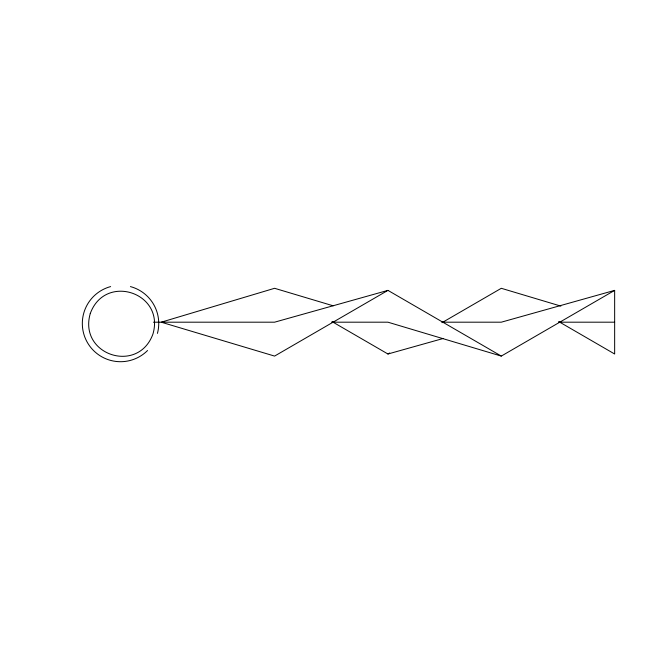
<?xml version="1.0" encoding="UTF-8"?>
<svg xmlns="http://www.w3.org/2000/svg" width="647" height="647" viewBox="0 0 647 647"><rect width="100%" height="100%" fill="white"/><g stroke="black" fill="none" stroke-linecap="round" stroke-linejoin="round"><path stroke-width="0.97" d="M558.846 321.656L614.65 354.006L614.65 290.374L501.296 356.085L387.941 290.374L274.587 356.085L161.232 322.19L274.587 288.295L333.189 305.813M332.137 321.656L387.941 354.006L389.688 352.995M442.006 322.667L501.296 288.295L560.852 306.104M387.941 290.374L274.587 322.19L153.396 322.19M387.941 354.006L443.163 338.502M614.65 290.374L501.296 322.19L442.111 322.19M331.765 322.19L387.941 322.19L501.296 356.085M558.474 322.19L614.65 322.19M147.548 350.52A38.213 38.213 0 0 1 87.442 342.603A38.213 38.213 0 0 1 110.637 286.589M130.419 286.589A38.213 38.213 0 0 1 157.439 333.391M90.256 313.577C78.247 355.066 138.296 374.581 152.967 333.957C164.977 292.468 104.919 272.953 90.256 313.577"/></g></svg>
